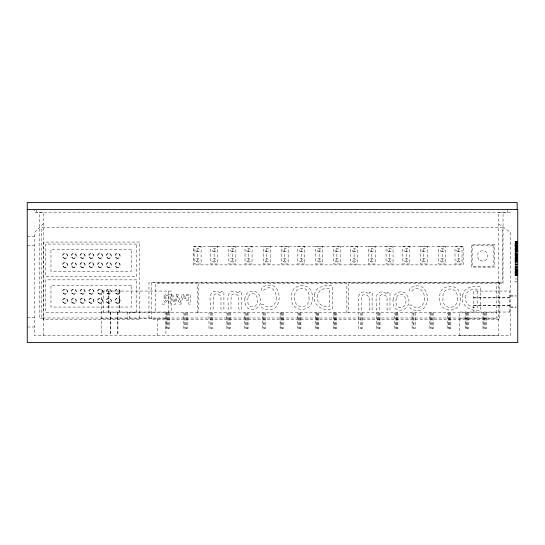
<?xml version="1.0" encoding="UTF-8"?>
<svg xmlns="http://www.w3.org/2000/svg" width="545" height="545" viewBox="0 0 545 545"><rect width="100%" height="100%" fill="white"/><g stroke="black" fill="none" stroke-linecap="round" stroke-linejoin="round"><path stroke-width="0.41" stroke-dasharray="2.73 2.04" d="M43.355 223.627L34.498 232.483L34.498 335.488L510.44 335.488L510.44 232.483L498.45 223.627M27.25 236.482L34.498 236.482M517.75 241.217L515.073 241.237L515.073 275.872L517.75 275.872M515.073 241.381L517.75 241.374M515.073 241.496L517.75 241.503M517.75 241.748L515.073 241.748L517.75 241.83M515.073 241.905L517.75 241.905M515.073 242.28L517.75 242.314M515.073 242.6L517.75 242.6M515.073 242.736L517.75 242.736M515.073 243.09L517.75 243.09M515.073 243.227L517.75 243.227M515.073 243.268L517.75 243.268M515.073 243.445L516.415 243.445M515.073 243.581L517.75 243.581M515.073 243.663L517.75 243.683M515.073 244.065L516.415 244.065M515.073 244.276L517.75 244.276M515.073 244.875L517.75 244.923L515.073 245.025M515.073 245.08L517.75 245.127M515.073 245.243L516.415 245.25M515.073 245.407L517.75 245.298M515.073 245.468L517.75 245.414M515.073 245.55L517.75 245.55M27.25 245.747L34.498 245.747M515.073 245.706L517.75 245.686M515.073 245.809L517.75 245.829M515.073 245.965L517.75 245.965M515.073 246.02L517.75 246.02M515.073 246.108L517.75 246.129M515.073 246.197L516.415 246.197M517.75 246.422L515.073 246.422L516.415 246.442M515.073 246.592L517.75 246.592M515.073 246.701L517.75 246.701M515.073 246.796L517.75 246.844L515.073 246.905M515.073 247.069L517.75 247.048M515.073 247.335L517.75 247.335M515.073 247.546L516.415 247.546M515.073 247.662L516.415 247.662M515.073 247.716L516.415 247.716M515.073 247.961L517.75 247.927M515.073 248.166L517.75 248.166M515.073 248.431L517.75 248.384M515.073 248.479L517.75 248.54M515.073 248.69L516.415 248.69M515.073 249.235L517.75 249.235M516.415 249.481L515.073 249.481L517.75 249.501M515.073 249.705L517.75 249.705M515.073 249.896L517.75 249.896M515.073 250.278L517.75 250.278M515.073 250.393L517.75 250.373M515.073 250.598L517.75 250.598M515.073 250.986L516.415 250.986M515.073 251.272L517.75 251.272M515.073 251.415L517.75 251.415M515.073 251.817L517.75 251.817M515.073 252.028L516.415 252.028M515.073 252.11L516.415 252.11M515.073 252.744L516.415 252.703M515.073 253.064L516.415 253.064M515.073 253.241L517.75 253.241M515.073 253.663L516.415 253.663M515.073 253.861L516.415 253.861M515.073 253.929L517.75 253.929M515.073 254.065L517.75 254.079M515.073 254.317L517.75 254.311M515.073 254.535L517.75 254.535M515.073 254.91L517.75 254.937M515.073 254.951L516.415 254.951M515.073 255.292L516.415 255.292M515.073 255.482L516.415 255.435M515.073 255.516L517.75 255.516M515.073 255.755L517.75 255.762M515.073 255.898L517.75 255.898M515.073 256.252L517.75 256.252M515.073 256.545L517.75 256.545M515.073 256.702L517.75 256.702M515.073 257.056L517.75 257.015M516.415 257.417L515.073 257.417L517.75 257.465M515.073 257.594L517.75 257.594M515.073 257.703L517.75 257.703M515.073 257.819L517.75 257.819M515.073 257.928L517.75 257.928M515.073 258.166L517.75 258.166M515.073 258.262L516.415 258.262M516.415 258.534L515.073 258.534L517.75 258.575M515.073 258.752L517.75 258.752M515.073 259.004L517.75 259.004M515.073 259.161L517.75 259.161M515.073 259.257L516.415 259.257M515.073 259.406L517.75 259.427M515.073 259.842L517.75 259.842M515.073 260.183L517.75 260.258M515.073 260.374L517.75 260.374M515.073 260.701L516.415 260.701M515.073 260.98L516.415 260.98M515.073 261.123L516.415 261.123M515.073 261.525L517.75 261.525M515.073 261.627L517.75 261.627M515.073 261.709L517.75 261.709M515.073 261.954L516.415 261.954M515.073 262.016L516.415 262.016M515.073 262.676L517.75 262.676M515.073 263.344L517.75 263.303M515.073 264.332L516.415 264.332M515.073 264.386L517.75 264.386M515.073 264.563L517.75 264.563M515.073 264.652L517.75 264.652M515.073 264.993L517.75 264.993M515.073 265.306L516.415 265.306M516.415 266.634L515.073 266.634L517.75 266.641M515.073 266.859L517.75 266.805M515.073 267.111L517.75 267.111M515.073 267.343L516.415 267.343M515.073 267.466L517.75 267.466M515.073 267.983L517.75 267.915M515.073 268.678L516.415 268.576M515.073 268.978L517.75 268.978M515.073 269.101L517.75 269.101M515.073 269.23L517.75 269.23M515.073 269.448L517.75 269.448M515.073 270.095L517.75 270.129M515.073 270.238L517.75 270.204M515.073 270.334L517.75 270.306M515.073 270.511L516.415 270.511M515.073 270.742L517.75 270.742M515.073 270.913L516.415 270.913M515.073 271.001L517.75 271.001M515.073 271.151L517.75 271.11M515.073 271.226L517.75 271.226M515.073 271.301L517.75 271.356M515.073 271.574L517.75 271.608M515.073 271.683L517.75 271.683M515.073 271.785L517.75 271.785M517.75 271.955L515.073 271.962L516.415 272.05M515.073 272.187L517.75 272.187M515.073 272.228L517.75 272.228M515.073 272.745L517.75 272.745L515.073 272.854M515.073 273.474L517.75 273.515M515.073 273.842L517.75 273.815M515.073 274.121L517.75 274.101M515.073 274.169L517.75 274.169M517.75 275.089L515.073 275.116L517.75 275.177M515.073 275.606L517.75 275.606M515.073 275.681L517.75 275.613M515.073 275.722L517.75 275.722M517.75 278.979L515.073 278.979L515.073 281.881L517.75 281.881M498.45 283.632L503.042 283.632L503.042 212.325M510.44 295.799L516.129 295.799M510.44 296.126L516.129 296.126M473.68 297.815L509.589 297.815M473.68 297.877L509.589 297.877M473.68 305.214L509.589 305.214M473.68 305.275L509.589 305.275M510.44 306.964L516.129 306.964M510.44 307.291L516.129 307.291M101.22 312.04L171.191 312.04L171.191 291.044L101.22 291.044L101.22 335.488M510.44 312.04L459.68 312.04L459.68 335.488M27.25 317.735L34.498 317.735M43.355 318.382L39.587 318.382L39.587 212.325M101.22 318.689L165.918 318.689M459.68 318.689L498.45 318.689M27.25 326.993L34.498 326.993M459.68 335.407L498.45 335.407L498.45 212.325L510.44 212.325L510.44 209.512M509.589 312.04L509.589 291.044L473.68 291.044L473.68 312.04M507.49 210.179L507.49 212.175L36.597 212.175L36.597 210.179M496.624 312.741L496.624 283.7L348.602 283.7L348.602 312.741M486.453 312.741L486.453 328.492L483.006 328.492L483.006 312.741M485.588 312.741L485.588 328.492M484.73 312.741L484.73 328.492M483.865 312.741L483.865 328.492M468.543 312.741L468.543 328.492L465.219 328.492L465.219 312.741M467.712 312.741L467.712 328.492M466.881 312.741L466.881 328.492M466.05 312.741L466.05 328.492M458.515 249.188L458.515 261.157M450.681 312.741L450.681 328.492L447.391 328.492L447.391 312.741M449.857 312.741L449.857 328.492M449.032 312.741L449.032 328.492M448.208 312.741L448.208 328.492M442.131 249.188L442.131 261.157M433.193 312.741L433.193 328.492L429.882 328.492L429.882 312.741M432.369 312.741L432.369 328.492M431.538 312.741L431.538 328.492M430.707 312.741L430.707 328.492M423.778 249.188L423.778 261.157M415.317 312.741L415.317 328.492L412.061 328.492L412.061 312.741M413.907 312.741L413.907 328.492M413.062 312.741L413.062 328.492M406.332 249.188L406.332 261.157M397.85 312.741L397.85 328.492L394.539 328.492L394.539 312.741M397.026 312.741L397.026 328.492M396.195 312.741L396.195 328.492M395.363 312.741L395.363 328.492M389.552 249.188L389.552 261.157M380.042 312.741L380.042 328.492L376.649 328.492L376.649 312.741M379.197 312.741L379.197 328.492M378.346 312.741L378.346 328.492M377.501 312.741L377.501 328.492M371.731 249.188L371.731 261.157M362.248 312.741L362.248 328.492L358.753 328.492L358.753 312.741M361.376 312.741L361.376 328.492M360.497 312.741L360.497 328.492M354.087 249.31L354.087 261.28M346.852 312.741L346.852 283.7L198.83 283.7L198.83 312.741M336.865 249.188L336.865 261.157M336.681 312.741L336.681 328.492L333.227 328.492L333.227 312.741M335.815 312.741L335.815 328.492M334.957 312.741L334.957 328.492M334.092 312.741L334.092 328.492M319.152 249.188L319.152 261.157M318.771 312.741L318.771 328.492L315.446 328.492L315.446 312.741M317.939 312.741L317.939 328.492M317.108 312.741L317.108 328.492M316.277 312.741L316.277 328.492M301.228 249.188L301.228 261.157M300.908 312.741L300.908 328.492L297.618 328.492L297.618 312.741M300.084 312.741L300.084 328.492M299.26 312.741L299.26 328.492M298.435 312.741L298.435 328.492M284.66 249.188L284.66 261.157M283.42 312.741L283.42 328.492L280.103 328.492L280.103 312.741M282.596 312.741L282.596 328.492M281.765 312.741L281.765 328.492M280.934 312.741L280.934 328.492M266.784 249.188L266.784 261.157M265.544 312.741L265.544 328.492L262.288 328.492L262.288 312.741M264.134 312.741L264.134 328.492M263.29 312.741L263.29 328.492M248.547 249.188L248.547 261.157M248.077 312.741L248.077 328.492L244.76 328.492L244.76 312.741M247.246 312.741L247.246 328.492M246.422 312.741L246.422 328.492M245.591 312.741L245.591 328.492M232.347 249.188L232.347 261.157M230.269 312.741L230.269 328.492L226.877 328.492L226.877 312.741M229.425 312.741L229.425 328.492M228.573 312.741L228.573 328.492M227.721 312.741L227.721 328.492M214.171 249.188L214.171 261.157M212.475 312.741L212.475 328.492L208.973 328.492L208.973 312.741M211.603 312.741L211.603 328.492M210.724 312.741L210.724 328.492M197.59 249.188L197.59 261.157M197.426 312.741L197.426 283.7L155.434 283.7L155.434 312.741M187.255 312.741L187.255 328.492L183.808 328.492L183.808 312.741M186.397 312.741L186.397 328.492M185.532 312.741L185.532 328.492M184.666 312.741L184.666 328.492M169.345 312.741L169.345 328.492L166.021 328.492L166.021 312.741M168.657 291.044L168.657 312.04M168.514 312.741L168.514 328.492M167.683 312.741L167.683 328.492M166.852 312.741L166.852 328.492M165.918 312.04L165.918 335.488M157.226 318.689L157.226 335.488M148.955 317.994L148.955 282.651L502.395 282.651L502.395 227.36L41.529 227.36L41.529 317.994L496.911 317.994L496.911 312.741L129.478 312.741L129.478 317.994M127.114 312.04L127.114 318.689M119.375 291.044L119.375 312.04M119.137 291.044L119.137 312.04M117.924 312.04L117.924 335.488M117.754 312.04L117.754 335.488M110.581 312.04L110.581 335.488M110.41 312.04L110.41 335.488M108.959 291.044L108.959 312.04M108.782 291.044L108.782 312.04M103.782 291.044L103.782 312.04M43.355 335.488L43.355 212.325L34.498 212.325L34.498 209.512M213.238 296.943L213.115 309.131L210.179 309.131C211.405 303.865 207.441 295.097 213.368 291.602C216.038 290.512 218.995 291.704 220.97 293.598L220.97 291.664L223.913 291.664L223.913 309.131L220.97 309.131L220.97 296.092L218.695 294.566A5.014 5.014 0 0 0 215.439 294.055L214.11 294.702L213.238 296.943M231.1 296.943L230.985 309.131L228.042 309.131C229.268 303.865 225.303 295.097 231.23 291.602C233.9 290.512 236.857 291.704 238.833 293.598L238.833 291.664L241.776 291.664L241.776 309.131L238.833 309.131L238.833 296.092L236.557 294.566A5.014 5.014 0 0 0 233.308 294.055L231.972 294.702L231.1 296.943M361.451 297.645L361.335 309.839L358.392 309.839C359.618 304.573 355.653 295.806 361.58 292.304C364.251 291.214 367.207 292.406 369.183 294.307L369.183 292.365L372.126 292.365L372.126 309.839L369.183 309.839L369.183 296.793L366.908 295.267A5.014 5.014 0 0 0 363.658 294.763L362.323 295.404L361.451 297.645M379.313 297.645L379.197 309.839L376.254 309.839C377.481 304.573 373.523 295.806 379.443 292.304C382.113 291.214 385.07 292.406 387.045 294.307L387.045 292.365L389.988 292.365L389.988 309.839L387.045 309.839L387.045 296.793L384.77 295.267A5.014 5.014 0 0 0 381.52 294.763L380.192 295.404L379.313 297.645M308.961 297.495C310.67 309.724 293.081 309.73 294.804 297.495C293.06 285.233 310.704 285.212 308.961 297.495M457.173 298.204C458.883 310.425 441.3 310.439 443.017 298.204C441.273 285.934 458.917 285.914 457.173 298.204M244.93 298.333C242.893 317.967 268.828 308.634 258.255 293.598A6.962 6.962 0 0 0 254.256 291.33C249.746 290.226 245.196 293.735 244.93 298.333M393.143 299.035C391.106 318.668 417.048 309.342 406.468 294.307A6.962 6.962 0 0 0 402.469 292.031C397.966 290.928 393.408 294.443 393.143 299.035M276.281 297.509C276.417 301.324 274.598 305.888 270.484 306.733C266.505 309.621 260.026 298.946 261.832 307.557C284.981 320.446 284.899 274.646 261.832 287.392C260.04 296.146 266.471 285.301 270.504 288.216C274.653 289.088 276.404 293.68 276.281 297.509M312.183 297.495C314.036 313.327 289.749 313.321 291.582 297.495C289.722 281.663 314.043 281.656 312.183 297.495M424.494 298.217C424.63 302.025 422.811 306.59 418.703 307.441C414.718 310.323 408.239 299.648 410.044 308.259C433.193 321.155 433.112 275.348 410.044 288.094C408.253 296.855 414.684 286.002 418.717 288.918C422.866 289.79 424.616 294.382 424.494 298.217M460.396 298.204C462.249 314.036 437.962 314.022 439.795 298.204C437.935 282.371 462.255 282.358 460.396 298.204M317.66 294.974C315.385 302.407 322.497 308.129 329.48 306.474L329.48 288.503C324.725 287.93 318.471 289.375 317.66 294.974M465.873 295.676C463.597 303.109 470.71 308.838 477.693 307.182L477.693 289.204C472.937 288.632 466.683 290.076 465.873 295.676M185.307 296.773C184.775 298.919 187.194 299.675 188.856 299.341L188.856 295.349L186.717 295.438L185.307 296.773M165.408 296.609C164.883 298.749 167.233 299.498 168.902 299.116L168.902 295.349L166.661 295.431L165.408 296.609M314.526 294.341C311.488 305.275 323.199 311.611 332.579 309.131L332.579 285.846C325.747 285.042 315.984 285.968 314.526 294.341M462.739 295.043C459.701 305.977 471.411 312.319 480.792 309.839L480.792 286.547C473.959 285.75 464.197 286.67 462.739 295.043M183.958 296.453C183.229 299.294 186.39 301.031 188.856 300.472L188.856 304.192L190.185 304.192L190.185 294.211L185.579 294.552L183.958 296.453M248.139 297.447C244.685 312.449 263.187 307.973 256.13 295.363A3.985 3.985 0 0 0 253.67 293.816L251.511 293.816A3.951 3.951 0 0 0 249.065 295.363L248.139 297.447M396.351 298.149C392.897 313.15 411.4 308.681 404.342 296.064A3.985 3.985 0 0 0 401.883 294.518L399.723 294.518A3.951 3.951 0 0 0 397.278 296.064L396.351 298.149M164.059 296.201L164.297 298.367L166.055 299.852L162.505 304.192L164.229 304.192L167.39 300.227L168.902 300.227L168.902 304.192L170.231 304.192L170.231 294.211L165.653 294.464L164.059 296.201M176.737 294.211L174.72 302.591L172.717 294.211L171.416 294.211L173.923 304.192L175.422 304.192L177.452 295.908L179.434 304.192L180.899 304.192L183.454 294.211L182.091 294.211L180.082 302.509L178.086 294.211L176.737 294.211M139.554 242.048L43.259 242.048L43.259 319.738L139.554 319.738L139.554 242.048M136.611 244.065L45.623 244.065L45.623 276.608L136.611 276.608L136.611 244.065M494.703 244.78L471.425 244.78L471.425 267.118L494.703 267.118L494.703 244.78M493.143 245.379L472.147 245.379L472.147 266.376L493.143 266.376L493.143 245.379M463.168 246.258L193.421 246.258L193.421 264.89L463.168 264.89L463.168 246.258M201.091 246.456L194.095 246.456L194.095 263.957L201.091 263.957L201.091 246.456M217.666 246.456L210.67 246.456L210.67 263.957L217.666 263.957L217.666 246.456M235.849 246.456L228.852 246.456L228.852 263.957L235.849 263.957L235.849 246.456M252.049 246.456L245.046 246.456L245.046 263.957L252.049 263.957L252.049 246.456M270.286 246.456L263.29 246.456L263.29 263.957L270.286 263.957L270.286 246.456M288.162 246.456L281.159 246.456L281.159 263.957L288.162 263.957L288.162 246.456M304.723 246.456L297.727 246.456L297.727 263.957L304.723 263.957L304.723 246.456M322.654 246.456L315.657 246.456L315.657 263.957L322.654 263.957L322.654 246.456M340.359 246.456L333.363 246.456L333.363 263.957L340.359 263.957L340.359 246.456M375.226 246.456L368.229 246.456L368.229 263.957L375.226 263.957L375.226 246.456M393.054 246.456L386.058 246.456L386.058 263.957L393.054 263.957L393.054 246.456M409.833 246.456L402.837 246.456L402.837 263.957L409.833 263.957L409.833 246.456M427.273 246.456L420.277 246.456L420.277 263.957L427.273 263.957L427.273 246.456M445.626 246.456L438.63 246.456L438.63 263.957L445.626 263.957L445.626 246.456M462.01 246.456L455.014 246.456L455.014 263.957L462.01 263.957L462.01 246.456M357.588 246.585L350.585 246.585L350.585 264.08L357.588 264.08L357.588 246.585M131.27 249.406L50.971 249.406L50.971 271.267L131.27 271.267L131.27 249.406M517.75 274.803L515.073 274.803L517.75 274.823M136.611 279.851L45.623 279.851L45.623 312.394L136.611 312.394L136.611 279.851M499.383 282.194L151.68 282.194L151.68 319.738L499.383 319.738L499.383 282.194M131.27 285.192L50.971 285.192L50.971 307.053L131.27 307.053L131.27 285.192M231.434 251.64A1.826 1.826 0 0 0 234.173 250.06A1.826 1.826 0 0 0 231.434 248.479A1.826 1.826 0 0 0 231.434 251.64M231.475 261.798A1.751 1.751 0 0 0 234.098 260.278A1.751 1.751 0 0 0 231.475 258.766A1.751 1.751 0 0 0 231.475 261.798M116.01 302.713A2.453 2.453 0 0 0 119.811 300.826A2.453 2.453 0 0 0 116.276 298.476A2.453 2.453 0 0 0 116.01 302.713M106.888 302.4A2.446 2.446 0 0 0 110.976 301.303A2.446 2.446 0 0 0 107.985 298.313A2.446 2.446 0 0 0 106.888 302.4M98.141 302.4A2.446 2.446 0 0 0 102.228 301.303A2.446 2.446 0 0 0 99.238 298.313A2.446 2.446 0 0 0 98.141 302.4M89.387 302.4A2.446 2.446 0 0 0 93.481 301.303A2.446 2.446 0 0 0 90.484 298.313A2.446 2.446 0 0 0 89.387 302.4M80.64 302.4A2.446 2.446 0 0 0 84.734 301.303A2.446 2.446 0 0 0 81.736 298.313A2.446 2.446 0 0 0 80.64 302.4M71.892 302.4A2.446 2.446 0 0 0 75.98 301.303A2.446 2.446 0 0 0 72.989 298.313A2.446 2.446 0 0 0 71.892 302.4M63.138 302.4A2.453 2.453 0 0 0 67.239 301.303A2.453 2.453 0 0 0 64.242 298.306A2.453 2.453 0 0 0 63.138 302.4M116.139 293.694A2.453 2.453 0 0 0 119.811 291.575A2.453 2.453 0 0 0 116.139 289.45A2.453 2.453 0 0 0 116.139 293.694M107.392 293.694A2.453 2.453 0 0 0 111.064 291.575A2.453 2.453 0 0 0 107.392 289.45A2.453 2.453 0 0 0 107.392 293.694M63.649 293.694A2.453 2.453 0 0 0 67.321 291.575A2.453 2.453 0 0 0 63.649 289.45A2.453 2.453 0 0 0 63.649 293.694M72.396 293.694A2.453 2.453 0 0 0 76.068 291.575A2.453 2.453 0 0 0 72.396 289.45A2.453 2.453 0 0 0 72.396 293.694M81.144 293.694A2.453 2.453 0 0 0 84.822 291.575A2.453 2.453 0 0 0 81.144 289.45A2.453 2.453 0 0 0 81.144 293.694M98.645 293.694A2.453 2.453 0 0 0 102.317 291.575A2.453 2.453 0 0 0 98.645 289.45A2.453 2.453 0 0 0 98.645 293.694M89.891 293.694A2.453 2.453 0 0 0 93.57 291.575A2.453 2.453 0 0 0 89.891 289.45A2.453 2.453 0 0 0 89.891 293.694M90.272 293.85A2.453 2.453 0 0 0 93.944 291.725A2.453 2.453 0 0 0 90.272 289.606A2.453 2.453 0 0 0 90.272 293.85M99.02 302.945A2.446 2.446 0 0 0 102.692 300.826A2.446 2.446 0 0 0 99.02 298.708A2.446 2.446 0 0 0 99.02 302.945M107.263 302.557A2.446 2.446 0 0 0 111.35 301.46A2.446 2.446 0 0 0 108.36 298.462A2.446 2.446 0 0 0 107.263 302.557M63.629 302.666A2.453 2.453 0 0 0 67.648 301.31A2.453 2.453 0 0 0 64.467 298.503A2.453 2.453 0 0 0 63.629 302.666M98.509 293.462A2.453 2.453 0 0 0 102.61 292.358A2.453 2.453 0 0 0 99.612 289.361A2.453 2.453 0 0 0 98.509 293.462M72.778 302.945A2.446 2.446 0 0 0 76.443 300.826A2.446 2.446 0 0 0 72.778 298.708A2.446 2.446 0 0 0 72.778 302.945M81.525 302.945A2.446 2.446 0 0 0 85.19 300.826A2.446 2.446 0 0 0 81.525 298.708A2.446 2.446 0 0 0 81.525 302.945M89.768 302.557A2.446 2.446 0 0 0 93.856 301.46A2.446 2.446 0 0 0 90.865 298.462A2.446 2.446 0 0 0 89.768 302.557M81.525 293.85A2.453 2.453 0 0 0 85.197 291.725A2.453 2.453 0 0 0 81.525 289.606A2.453 2.453 0 0 0 81.525 293.85M107.767 293.85A2.453 2.453 0 0 0 111.439 291.725A2.453 2.453 0 0 0 107.767 289.606A2.453 2.453 0 0 0 107.767 293.85M116.514 293.85A2.453 2.453 0 0 0 120.193 291.725A2.453 2.453 0 0 0 116.514 289.606A2.453 2.453 0 0 0 116.514 293.85M116.514 302.945A2.453 2.453 0 0 0 120.193 300.826A2.453 2.453 0 0 0 116.514 298.708A2.453 2.453 0 0 0 116.514 302.945M63.52 293.462A2.453 2.453 0 0 0 67.614 292.358A2.453 2.453 0 0 0 64.617 289.361A2.453 2.453 0 0 0 63.52 293.462M72.771 293.85A2.453 2.453 0 0 0 76.45 291.725A2.453 2.453 0 0 0 72.771 289.606A2.453 2.453 0 0 0 72.771 293.85M388.639 251.64A1.826 1.826 0 0 0 391.378 250.06A1.826 1.826 0 0 0 388.639 248.479A1.826 1.826 0 0 0 388.639 251.64M388.68 261.798A1.751 1.751 0 0 0 391.303 260.278A1.751 1.751 0 0 0 388.68 258.766A1.751 1.751 0 0 0 388.68 261.798M422.866 251.64A1.826 1.826 0 0 0 425.604 250.06A1.826 1.826 0 0 0 422.866 248.479A1.826 1.826 0 0 0 422.866 251.64M422.9 261.798A1.751 1.751 0 0 0 425.522 260.278A1.751 1.751 0 0 0 422.9 258.766A1.751 1.751 0 0 0 422.9 261.798M457.602 251.64A1.826 1.826 0 0 0 460.341 250.06A1.826 1.826 0 0 0 457.602 248.479A1.826 1.826 0 0 0 457.602 251.64M457.637 261.798A1.751 1.751 0 0 0 460.266 260.278A1.751 1.751 0 0 0 457.637 258.766A1.751 1.751 0 0 0 457.637 261.798M213.259 251.64A1.826 1.826 0 0 0 215.997 250.06A1.826 1.826 0 0 0 213.259 248.479A1.826 1.826 0 0 0 213.259 251.64M213.293 261.798A1.751 1.751 0 0 0 215.915 260.278A1.751 1.751 0 0 0 213.293 258.766A1.751 1.751 0 0 0 213.293 261.798M480.022 260.421A5.252 5.252 0 0 0 487.898 255.878A5.252 5.252 0 0 0 480.022 251.334A5.252 5.252 0 0 0 480.022 260.421M405.419 251.64A1.826 1.826 0 0 0 408.157 250.06A1.826 1.826 0 0 0 405.419 248.479A1.826 1.826 0 0 0 405.419 251.64M405.46 261.798A1.751 1.751 0 0 0 408.082 260.278A1.751 1.751 0 0 0 405.46 258.766A1.751 1.751 0 0 0 405.46 261.798M370.818 251.64A1.826 1.826 0 0 0 373.55 250.06A1.826 1.826 0 0 0 370.818 248.479A1.826 1.826 0 0 0 370.818 251.64M370.852 261.798A1.751 1.751 0 0 0 373.475 260.278A1.751 1.751 0 0 0 370.852 258.766A1.751 1.751 0 0 0 370.852 261.798M265.871 251.64A1.826 1.826 0 0 0 268.61 250.06A1.826 1.826 0 0 0 265.871 248.479A1.826 1.826 0 0 0 265.871 251.64M265.912 261.798A1.751 1.751 0 0 0 268.535 260.278A1.751 1.751 0 0 0 265.912 258.766A1.751 1.751 0 0 0 265.912 261.798M247.634 251.64A1.826 1.826 0 0 0 250.373 250.06A1.826 1.826 0 0 0 247.634 248.479A1.826 1.826 0 0 0 247.634 251.64M247.675 261.798A1.751 1.751 0 0 0 250.298 260.278A1.751 1.751 0 0 0 247.675 258.766A1.751 1.751 0 0 0 247.675 261.798M300.315 251.64A1.826 1.826 0 0 0 303.054 250.06A1.826 1.826 0 0 0 300.315 248.479A1.826 1.826 0 0 0 300.315 251.64M300.35 261.798A1.751 1.751 0 0 0 302.979 260.278A1.751 1.751 0 0 0 300.35 258.766A1.751 1.751 0 0 0 300.35 261.798M353.174 251.77A1.826 1.826 0 0 0 355.912 250.182A1.826 1.826 0 0 0 353.174 248.602A1.826 1.826 0 0 0 353.174 251.77M353.208 261.92A1.751 1.751 0 0 0 355.837 260.408A1.751 1.751 0 0 0 353.208 258.889A1.751 1.751 0 0 0 353.208 261.92M318.239 251.64A1.826 1.826 0 0 0 320.978 250.06A1.826 1.826 0 0 0 318.239 248.479A1.826 1.826 0 0 0 318.239 251.64M318.28 261.798A1.751 1.751 0 0 0 320.903 260.278A1.751 1.751 0 0 0 318.28 258.766A1.751 1.751 0 0 0 318.28 261.798M441.218 251.64A1.826 1.826 0 0 0 443.957 250.06A1.826 1.826 0 0 0 441.218 248.479A1.826 1.826 0 0 0 441.218 251.64M441.252 261.798A1.751 1.751 0 0 0 443.882 260.278A1.751 1.751 0 0 0 441.252 258.766A1.751 1.751 0 0 0 441.252 261.798M116.01 266.927A2.453 2.453 0 0 0 119.811 265.04A2.453 2.453 0 0 0 116.276 262.69A2.453 2.453 0 0 0 116.01 266.927M107.392 267.002A2.446 2.446 0 0 0 111.057 264.884A2.446 2.446 0 0 0 107.392 262.765A2.446 2.446 0 0 0 107.392 267.002M98.645 267.002A2.446 2.446 0 0 0 102.31 264.884A2.446 2.446 0 0 0 98.645 262.765A2.446 2.446 0 0 0 98.645 267.002M89.898 267.002A2.446 2.446 0 0 0 93.563 264.884A2.446 2.446 0 0 0 89.898 262.765A2.446 2.446 0 0 0 89.898 267.002M81.151 267.002A2.446 2.446 0 0 0 84.816 264.884A2.446 2.446 0 0 0 81.151 262.765A2.446 2.446 0 0 0 81.151 267.002M72.396 267.002A2.446 2.446 0 0 0 76.068 264.884A2.446 2.446 0 0 0 72.396 262.765A2.446 2.446 0 0 0 72.396 267.002M63.649 267.009A2.453 2.453 0 0 0 67.321 264.884A2.453 2.453 0 0 0 63.649 262.765A2.453 2.453 0 0 0 63.649 267.009M116.139 257.908A2.453 2.453 0 0 0 119.811 255.789A2.453 2.453 0 0 0 116.139 253.663A2.453 2.453 0 0 0 116.139 257.908M107.392 257.908A2.453 2.453 0 0 0 111.064 255.789A2.453 2.453 0 0 0 107.392 253.663A2.453 2.453 0 0 0 107.392 257.908M63.649 257.908A2.453 2.453 0 0 0 67.321 255.789A2.453 2.453 0 0 0 63.649 253.663A2.453 2.453 0 0 0 63.649 257.908M72.396 257.908A2.453 2.453 0 0 0 76.068 255.789A2.453 2.453 0 0 0 72.396 253.663A2.453 2.453 0 0 0 72.396 257.908M81.144 257.908A2.453 2.453 0 0 0 84.822 255.789A2.453 2.453 0 0 0 81.144 253.663A2.453 2.453 0 0 0 81.144 257.908M98.645 257.908A2.453 2.453 0 0 0 102.317 255.789A2.453 2.453 0 0 0 98.645 253.663A2.453 2.453 0 0 0 98.645 257.908M89.891 257.908A2.453 2.453 0 0 0 93.57 255.789A2.453 2.453 0 0 0 89.891 253.663A2.453 2.453 0 0 0 89.891 257.908M90.272 258.064A2.453 2.453 0 0 0 93.944 255.939A2.453 2.453 0 0 0 90.272 253.82A2.453 2.453 0 0 0 90.272 258.064M99.02 267.159A2.446 2.446 0 0 0 102.692 265.04A2.446 2.446 0 0 0 99.02 262.922A2.446 2.446 0 0 0 99.02 267.159M107.767 267.159A2.446 2.446 0 0 0 111.439 265.04A2.446 2.446 0 0 0 107.767 262.922A2.446 2.446 0 0 0 107.767 267.159M63.629 266.88A2.453 2.453 0 0 0 67.648 265.524A2.453 2.453 0 0 0 64.467 262.717A2.453 2.453 0 0 0 63.629 266.88M99.02 258.064A2.453 2.453 0 0 0 102.692 255.939A2.453 2.453 0 0 0 99.02 253.82A2.453 2.453 0 0 0 99.02 258.064M72.778 267.159A2.446 2.446 0 0 0 76.443 265.04A2.446 2.446 0 0 0 72.778 262.922A2.446 2.446 0 0 0 72.778 267.159M81.525 267.159A2.446 2.446 0 0 0 85.19 265.04A2.446 2.446 0 0 0 81.525 262.922A2.446 2.446 0 0 0 81.525 267.159M89.768 266.771A2.446 2.446 0 0 0 93.856 265.674A2.446 2.446 0 0 0 90.865 262.676A2.446 2.446 0 0 0 89.768 266.771M81.525 258.064A2.453 2.453 0 0 0 85.197 255.939A2.453 2.453 0 0 0 81.525 253.82A2.453 2.453 0 0 0 81.525 258.064M107.767 258.064A2.453 2.453 0 0 0 111.439 255.939A2.453 2.453 0 0 0 107.767 253.82A2.453 2.453 0 0 0 107.767 258.064M116.514 258.064A2.453 2.453 0 0 0 120.193 255.939A2.453 2.453 0 0 0 116.514 253.82A2.453 2.453 0 0 0 116.514 258.064M116.514 267.159A2.453 2.453 0 0 0 120.193 265.04A2.453 2.453 0 0 0 116.514 262.915A2.453 2.453 0 0 0 116.514 267.159M64.024 258.064A2.453 2.453 0 0 0 67.703 255.939A2.453 2.453 0 0 0 64.024 253.82A2.453 2.453 0 0 0 64.024 258.064M72.771 258.064A2.453 2.453 0 0 0 76.45 255.939A2.453 2.453 0 0 0 72.771 253.82A2.453 2.453 0 0 0 72.771 258.064M335.952 251.64A1.826 1.826 0 0 0 338.683 250.06A1.826 1.826 0 0 0 335.952 248.479A1.826 1.826 0 0 0 335.952 251.64M335.986 261.798A1.751 1.751 0 0 0 338.609 260.278A1.751 1.751 0 0 0 335.986 258.766A1.751 1.751 0 0 0 335.986 261.798M196.677 251.64A1.826 1.826 0 0 0 199.416 250.06A1.826 1.826 0 0 0 196.677 248.479A1.826 1.826 0 0 0 196.677 251.64M196.718 261.798A1.751 1.751 0 0 0 199.341 260.278A1.751 1.751 0 0 0 196.718 258.766A1.751 1.751 0 0 0 196.718 261.798M283.747 251.64A1.826 1.826 0 0 0 286.486 250.06A1.826 1.826 0 0 0 283.747 248.479A1.826 1.826 0 0 0 283.747 251.64M283.788 261.798A1.751 1.751 0 0 0 286.411 260.278A1.751 1.751 0 0 0 283.788 258.766A1.751 1.751 0 0 0 283.788 261.798"/><path stroke-width="0.82" d="M27.25 209.512L517.75 209.512L517.75 342.485L27.25 342.485L27.25 202.515L517.164 202.515L517.164 209.512"/></g></svg>
